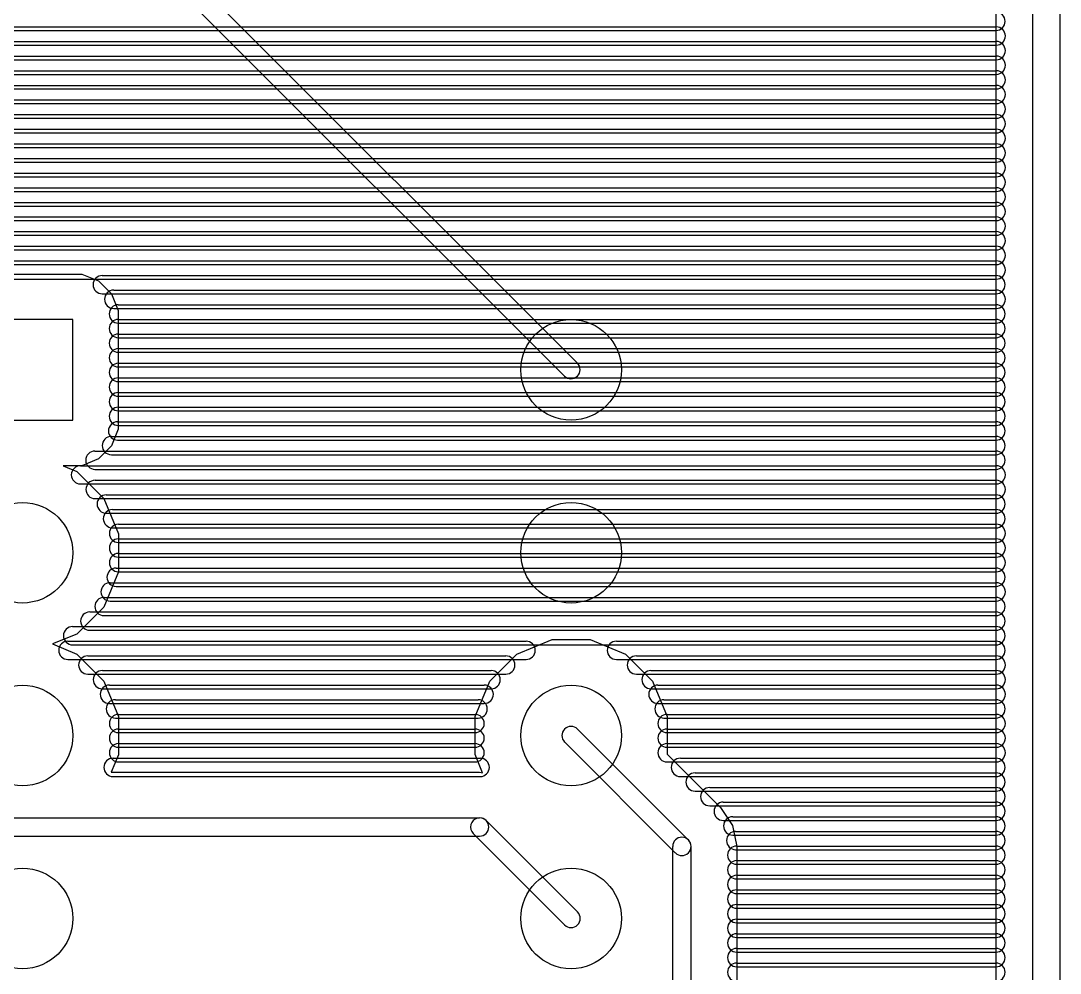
# Model space of a CAD drawing. Extents: x 4625 to 28175, y 45595 to 78045.
# Drawn here: x 22491 to 28175, y 56970 to 62179 of the extents above; entities that cross this region are included whole.
import ezdxf

# ---------------------------------------------------------------- set-up
doc = ezdxf.new("R2010")
doc.units = 0
doc.layers.add('BLACK', color=1, linetype='CONTINUOUS')

msp = doc.modelspace()

# ---------------------------------------------------------------- linework, layer by layer
at = {"layer": 'BLACK'}
for p, q in [((28025, 45670), (28025, 77970)), ((28175, 45670), (28175, 77970)), ((27825, 47430), (27825, 63560)), ((25535, 60306), (22736, 63105)), ((25464, 60235), (22665, 63034)), ((16793, 62146), (27825, 62146)), ((16793, 62146), (27825, 62146)), ((16793, 62146), (27825, 62146)), ((16740, 62126), (27824, 62126)), ((16740, 62126), (27824, 62126)), ((16740, 62126), (27824, 62126)), ((16793, 62046), (27825, 62046)), ((16793, 62046), (27825, 62046)), ((16793, 62046), (27825, 62046)), ((16811, 62066), (27825, 62066)), ((16811, 62066), (27825, 62066)), ((16811, 62066), (27825, 62066)), ((16811, 61966), (27825, 61966)), ((16811, 61966), (27825, 61966)), ((16811, 61966), (27825, 61966)), ((16819, 61986), (27825, 61986)), ((16819, 61986), (27825, 61986)), ((16819, 61986), (27825, 61986)), ((16819, 61906), (27825, 61906)), ((16819, 61906), (27825, 61906)), ((16819, 61906), (27825, 61906)), ((16819, 61886), (27825, 61886)), ((16819, 61886), (27825, 61886)), ((16819, 61886), (27825, 61886)), ((16819, 61826), (27825, 61826)), ((16819, 61826), (27825, 61826)), ((16819, 61826), (27825, 61826)), ((16819, 61806), (27825, 61806)), ((16819, 61806), (27825, 61806)), ((16819, 61806), (27825, 61806)), ((16819, 61746), (27825, 61746)), ((16819, 61746), (27825, 61746)), ((16819, 61746), (27825, 61746)), ((16819, 61726), (27825, 61726)), ((16819, 61726), (27825, 61726)), ((16819, 61726), (27825, 61726)), ((16819, 61666), (27825, 61666)), ((16819, 61666), (27825, 61666)), ((16819, 61666), (27825, 61666)), ((16819, 61646), (27825, 61646)), ((16819, 61646), (27825, 61646)), ((16819, 61646), (27825, 61646)), ((16819, 61586), (27825, 61586)), ((16819, 61586), (27825, 61586)), ((16819, 61586), (27825, 61586)), ((16819, 61566), (27825, 61566)), ((16819, 61566), (27825, 61566)), ((16819, 61566), (27825, 61566)), ((16819, 61506), (27825, 61506)), ((16819, 61506), (27825, 61506)), ((16819, 61506), (27825, 61506)), ((16819, 61486), (27825, 61486)), ((16819, 61486), (27825, 61486)), ((16819, 61486), (27825, 61486)), ((16819, 61426), (27825, 61426)), ((16819, 61426), (27825, 61426)), ((16819, 61426), (27825, 61426)), ((16819, 61406), (27825, 61406)), ((16819, 61406), (27825, 61406)), ((16819, 61406), (27825, 61406)), ((16819, 61346), (27825, 61346)), ((16819, 61346), (27825, 61346)), ((16819, 61346), (27825, 61346)), ((16819, 61326), (27825, 61326)), ((16819, 61326), (27825, 61326)), ((16819, 61326), (27825, 61326)), ((16819, 61266), (27825, 61266)), ((16819, 61266), (27825, 61266)), ((16819, 61266), (27825, 61266)), ((16819, 61246), (27825, 61246)), ((16819, 61246), (27825, 61246)), ((16819, 61246), (27825, 61246)), ((16819, 61186), (27825, 61186)), ((16819, 61186), (27825, 61186)), ((16819, 61186), (27825, 61186)), ((16819, 61166), (27825, 61166)), ((16819, 61166), (27825, 61166)), ((16819, 61166), (27825, 61166)), ((16819, 61106), (27825, 61106)), ((16819, 61106), (27825, 61106)), ((16819, 61106), (27825, 61106)), ((16819, 61086), (27825, 61086)), ((16819, 61086), (27825, 61086)), ((16819, 61086), (27825, 61086)), ((16819, 61026), (27825, 61026)), ((16819, 61026), (27825, 61026)), ((16819, 61026), (27825, 61026)), ((16819, 61006), (27825, 61006)), ((16819, 61006), (27825, 61006)), ((16819, 61006), (27825, 61006)), ((16819, 60946), (27825, 60946)), ((16819, 60946), (27825, 60946)), ((16819, 60946), (27825, 60946)), ((16819, 60926), (27825, 60926)), ((16819, 60926), (27825, 60926)), ((16819, 60926), (27825, 60926)), ((16819, 60866), (27825, 60866)), ((16819, 60866), (27825, 60866)), ((16819, 60866), (27825, 60866)), ((16819, 60846), (27825, 60846)), ((16819, 60846), (27825, 60846)), ((16819, 60846), (27825, 60846)), ((22176, 60794), (22825, 60794)), ((22825, 60794), (22916, 60756)), ((22936, 60786), (27824, 60786)), ((22936, 60786), (27824, 60786)), ((22936, 60786), (27824, 60786)), ((16819, 60766), (27825, 60766)), ((16819, 60766), (27825, 60766)), ((16819, 60766), (27825, 60766)), ((22916, 60756), (22986, 60686)), ((22936, 60686), (27824, 60686)), ((22936, 60686), (27824, 60686)), ((22936, 60686), (27824, 60686)), ((22986, 60686), (23024, 60594)), ((22999, 60706), (27825, 60706)), ((22999, 60706), (27825, 60706)), ((22999, 60706), (27825, 60706)), ((22999, 60606), (27825, 60606)), ((22999, 60606), (27825, 60606)), ((22999, 60606), (27825, 60606)), ((23024, 60626), (27824, 60626)), ((23024, 60626), (27824, 60626)), ((23024, 60626), (27824, 60626)), ((22775, 60545), (22225, 60545)), ((22775, 59995), (22775, 60545)), ((23024, 60594), (23024, 59945)), ((23024, 60546), (27824, 60546)), ((23024, 60546), (27824, 60546)), ((23024, 60546), (27824, 60546)), ((23024, 60526), (27824, 60526)), ((23024, 60526), (27824, 60526)), ((23024, 60526), (27824, 60526)), ((23024, 60466), (27824, 60466)), ((23024, 60466), (27824, 60466)), ((23024, 60466), (27824, 60466)), ((23024, 60446), (27824, 60446)), ((23024, 60446), (27824, 60446)), ((23024, 60446), (27824, 60446)), ((23024, 60386), (27824, 60386)), ((23024, 60386), (27824, 60386)), ((23024, 60386), (27824, 60386)), ((23024, 60366), (27824, 60366)), ((23024, 60366), (27824, 60366)), ((23024, 60366), (27824, 60366)), ((23024, 60306), (27824, 60306)), ((23024, 60306), (27824, 60306)), ((23024, 60306), (27824, 60306)), ((23024, 60286), (27824, 60286)), ((23024, 60286), (27824, 60286)), ((23024, 60286), (27824, 60286)), ((23024, 60226), (27824, 60226)), ((23024, 60226), (27824, 60226)), ((23024, 60226), (27824, 60226)), ((23024, 60206), (27824, 60206)), ((23024, 60206), (27824, 60206)), ((23024, 60206), (27824, 60206)), ((23024, 60146), (27824, 60146)), ((23024, 60146), (27824, 60146)), ((23024, 60146), (27824, 60146)), ((23024, 60126), (27824, 60126)), ((23024, 60126), (27824, 60126)), ((23024, 60126), (27824, 60126)), ((23024, 60066), (27824, 60066)), ((23024, 60066), (27824, 60066)), ((23024, 60066), (27824, 60066)), ((23024, 60046), (27824, 60046)), ((23024, 60046), (27824, 60046)), ((23024, 60046), (27824, 60046)), ((22225, 59995), (22775, 59995)), ((23020, 59986), (27824, 59986)), ((23020, 59986), (27824, 59986)), ((23020, 59986), (27824, 59986)), ((23024, 59945), (22986, 59854)), ((23024, 59966), (27824, 59966)), ((23024, 59966), (27824, 59966)), ((23024, 59966), (27824, 59966)), ((22986, 59906), (27824, 59906)), ((22986, 59906), (27824, 59906)), ((22986, 59906), (27824, 59906)), ((23020, 59886), (27824, 59886)), ((23020, 59886), (27824, 59886)), ((23020, 59886), (27824, 59886)), ((22896, 59826), (27824, 59826)), ((22896, 59826), (27824, 59826)), ((22896, 59826), (27824, 59826)), ((22986, 59854), (22916, 59784)), ((22986, 59806), (27824, 59806)), ((22986, 59806), (27824, 59806)), ((22986, 59806), (27824, 59806)), ((22824, 59746), (22723, 59746)), ((22723, 59746), (22798, 59715)), ((22817, 59746), (27825, 59746)), ((22817, 59746), (27825, 59746)), ((22817, 59746), (27825, 59746)), ((22916, 59784), (22824, 59746)), ((22798, 59715), (22945, 59567)), ((22896, 59726), (27824, 59726)), ((22896, 59726), (27824, 59726)), ((22896, 59726), (27824, 59726)), ((22817, 59646), (27825, 59646)), ((22817, 59646), (27825, 59646)), ((22817, 59646), (27825, 59646)), ((22897, 59666), (27825, 59666)), ((22897, 59666), (27825, 59666)), ((22897, 59666), (27825, 59666)), ((22958, 59586), (27824, 59586)), ((22958, 59586), (27824, 59586)), ((22958, 59586), (27824, 59586)), ((22897, 59566), (27825, 59566)), ((22897, 59566), (27825, 59566)), ((22897, 59566), (27825, 59566)), ((22945, 59567), (23025, 59374)), ((22958, 59486), (27824, 59486)), ((22958, 59486), (27824, 59486)), ((22958, 59486), (27824, 59486)), ((22992, 59506), (27824, 59506)), ((22992, 59506), (27824, 59506)), ((22992, 59506), (27824, 59506)), ((22992, 59406), (27824, 59406)), ((22992, 59406), (27824, 59406)), ((22992, 59406), (27824, 59406)), ((23025, 59426), (27825, 59426)), ((23025, 59426), (27825, 59426)), ((23025, 59426), (27825, 59426)), ((23025, 59374), (23025, 59165)), ((23025, 59346), (27825, 59346)), ((23025, 59346), (27825, 59346)), ((23025, 59346), (27825, 59346)), ((23025, 59326), (27825, 59326)), ((23025, 59326), (27825, 59326)), ((23025, 59326), (27825, 59326)), ((23025, 59266), (27825, 59266)), ((23025, 59266), (27825, 59266)), ((23025, 59266), (27825, 59266)), ((23025, 59246), (27825, 59246)), ((23025, 59246), (27825, 59246)), ((23025, 59246), (27825, 59246)), ((23012, 59186), (27824, 59186)), ((23012, 59186), (27824, 59186)), ((23012, 59186), (27824, 59186)), ((23025, 59165), (22945, 58972)), ((23025, 59166), (27825, 59166)), ((23025, 59166), (27825, 59166)), ((23025, 59166), (27825, 59166)), ((22979, 59106), (27825, 59106)), ((22979, 59106), (27825, 59106)), ((22979, 59106), (27825, 59106)), ((23012, 59086), (27824, 59086)), ((23012, 59086), (27824, 59086)), ((23012, 59086), (27824, 59086)), ((22946, 59026), (27824, 59026)), ((22946, 59026), (27824, 59026)), ((22946, 59026), (27824, 59026)), ((22979, 59006), (27825, 59006)), ((22979, 59006), (27825, 59006)), ((22979, 59006), (27825, 59006)), ((22945, 58972), (22797, 58825)), ((22868, 58946), (27824, 58946)), ((22868, 58946), (27824, 58946)), ((22868, 58946), (27824, 58946)), ((22946, 58926), (27824, 58926)), ((22946, 58926), (27824, 58926)), ((22946, 58926), (27824, 58926)), ((22774, 58866), (27824, 58866)), ((22774, 58866), (27824, 58866)), ((22774, 58866), (27824, 58866)), ((22868, 58846), (27824, 58846)), ((22868, 58846), (27824, 58846)), ((22868, 58846), (27824, 58846)), ((22797, 58825), (22664, 58771)), ((22748, 58786), (25254, 58786)), ((22748, 58786), (25254, 58786)), ((22748, 58786), (25254, 58786)), ((25203, 58715), (25396, 58795)), ((25396, 58795), (25605, 58795)), ((25605, 58795), (25798, 58715)), ((25748, 58786), (27824, 58786)), ((25748, 58786), (27824, 58786)), ((25748, 58786), (27824, 58786)), ((22664, 58771), (22798, 58715)), ((22774, 58766), (27824, 58766)), ((22774, 58766), (27824, 58766)), ((22774, 58766), (27824, 58766)), ((22748, 58686), (25254, 58686)), ((22748, 58686), (25254, 58686)), ((22748, 58686), (25254, 58686)), ((22798, 58715), (22945, 58567)), ((22857, 58706), (25143, 58706)), ((22857, 58706), (25143, 58706)), ((22857, 58706), (25143, 58706)), ((25055, 58568), (25203, 58715)), ((25748, 58686), (27824, 58686)), ((25748, 58686), (27824, 58686)), ((25748, 58686), (27824, 58686)), ((25798, 58715), (25945, 58567)), ((25857, 58706), (27825, 58706)), ((25857, 58706), (27825, 58706)), ((25857, 58706), (27825, 58706)), ((22857, 58606), (25143, 58606)), ((22857, 58606), (25143, 58606)), ((22857, 58606), (25143, 58606)), ((22937, 58626), (25063, 58626)), ((22937, 58626), (25063, 58626)), ((22937, 58626), (25063, 58626)), ((25857, 58606), (27825, 58606)), ((25857, 58606), (27825, 58606)), ((25857, 58606), (27825, 58606)), ((25937, 58626), (27825, 58626)), ((25937, 58626), (27825, 58626)), ((25937, 58626), (27825, 58626)), ((22945, 58567), (23025, 58374)), ((24975, 58375), (25055, 58568)), ((25945, 58567), (26025, 58374)), ((22937, 58526), (25063, 58526)), ((22937, 58526), (25063, 58526)), ((22937, 58526), (25063, 58526)), ((22975, 58546), (25025, 58546)), ((22975, 58546), (25025, 58546)), ((22975, 58546), (25025, 58546)), ((25937, 58526), (27825, 58526)), ((25937, 58526), (27825, 58526)), ((25937, 58526), (27825, 58526)), ((25975, 58546), (27825, 58546)), ((25975, 58546), (27825, 58546)), ((25975, 58546), (27825, 58546)), ((22975, 58446), (25025, 58446)), ((22975, 58446), (25025, 58446)), ((22975, 58446), (25025, 58446)), ((23008, 58466), (24992, 58466)), ((23008, 58466), (24992, 58466)), ((23008, 58466), (24992, 58466)), ((25975, 58446), (27825, 58446)), ((25975, 58446), (27825, 58446)), ((25975, 58446), (27825, 58446)), ((26008, 58466), (27824, 58466)), ((26008, 58466), (27824, 58466)), ((26008, 58466), (27824, 58466)), ((23025, 58386), (24975, 58386)), ((23025, 58386), (24975, 58386)), ((23025, 58386), (24975, 58386)), ((26025, 58386), (27825, 58386)), ((26025, 58386), (27825, 58386)), ((26025, 58386), (27825, 58386)), ((23008, 58366), (24992, 58366)), ((23008, 58366), (24992, 58366)), ((23008, 58366), (24992, 58366)), ((23025, 58374), (23025, 58165)), ((24975, 58166), (24975, 58375)), ((26008, 58366), (27824, 58366)), ((26008, 58366), (27824, 58366)), ((26008, 58366), (27824, 58366)), ((26025, 58374), (26025, 58169)), ((23025, 58306), (24975, 58306)), ((23025, 58306), (24975, 58306)), ((23025, 58306), (24975, 58306)), ((23025, 58286), (24975, 58286)), ((23025, 58286), (24975, 58286)), ((23025, 58286), (24975, 58286)), ((25536, 58305), (26141, 57700)), ((26025, 58306), (27825, 58306)), ((26025, 58306), (27825, 58306)), ((26025, 58306), (27825, 58306)), ((26025, 58286), (27825, 58286)), ((26025, 58286), (27825, 58286)), ((26025, 58286), (27825, 58286)), ((23025, 58226), (24975, 58226)), ((23025, 58226), (24975, 58226)), ((23025, 58226), (24975, 58226)), ((25465, 58234), (26070, 57629)), ((26025, 58226), (27825, 58226)), ((26025, 58226), (27825, 58226)), ((26025, 58226), (27825, 58226)), ((23025, 58165), (22985, 58070)), ((23025, 58206), (24975, 58206)), ((23025, 58206), (24975, 58206)), ((23025, 58206), (24975, 58206)), ((25016, 58067), (24975, 58166)), ((26025, 58206), (27825, 58206)), ((26025, 58206), (27825, 58206)), ((26025, 58206), (27825, 58206)), ((26025, 58169), (26318, 57876)), ((22995, 58146), (25003, 58146)), ((22995, 58146), (25003, 58146)), ((22995, 58146), (25003, 58146)), ((23025, 58126), (24975, 58126)), ((23025, 58126), (24975, 58126)), ((23025, 58126), (24975, 58126)), ((26025, 58126), (27825, 58126)), ((26025, 58126), (27825, 58126)), ((26025, 58126), (27825, 58126)), ((26098, 58146), (27824, 58146)), ((26098, 58146), (27824, 58146)), ((26098, 58146), (27824, 58146)), ((22985, 58070), (25000, 58070)), ((22995, 58046), (25003, 58046)), ((22995, 58046), (25003, 58046)), ((22995, 58046), (25003, 58046)), ((25000, 58070), (25016, 58067)), ((26098, 58046), (27824, 58046)), ((26098, 58046), (27824, 58046)), ((26098, 58046), (27824, 58046)), ((26178, 58066), (27824, 58066)), ((26178, 58066), (27824, 58066)), ((26178, 58066), (27824, 58066)), ((26258, 57986), (27824, 57986)), ((26258, 57986), (27824, 57986)), ((26258, 57986), (27824, 57986)), ((26178, 57966), (27824, 57966)), ((26178, 57966), (27824, 57966)), ((26178, 57966), (27824, 57966)), ((26258, 57886), (27824, 57886)), ((26258, 57886), (27824, 57886)), ((26258, 57886), (27824, 57886)), ((26318, 57876), (26383, 57779)), ((26332, 57906), (27824, 57906)), ((26332, 57906), (27824, 57906)), ((26332, 57906), (27824, 57906)), ((19200, 57820), (25000, 57820)), ((26384, 57826), (27824, 57826)), ((26384, 57826), (27824, 57826)), ((26384, 57826), (27824, 57826)), ((25535, 57306), (25036, 57805)), ((26332, 57806), (27824, 57806)), ((26332, 57806), (27824, 57806)), ((26332, 57806), (27824, 57806)), ((26383, 57779), (26406, 57664)), ((19200, 57720), (25000, 57720)), ((25464, 57235), (24965, 57734)), ((26384, 57726), (27824, 57726)), ((26384, 57726), (27824, 57726)), ((26384, 57726), (27824, 57726)), ((26400, 57746), (27824, 57746)), ((26400, 57746), (27824, 57746)), ((26400, 57746), (27824, 57746)), ((26056, 50082), (26056, 57664)), ((26156, 50082), (26156, 57664)), ((26400, 57646), (27824, 57646)), ((26400, 57646), (27824, 57646)), ((26400, 57646), (27824, 57646)), ((26406, 57666), (27824, 57666)), ((26406, 57666), (27824, 57666)), ((26406, 57666), (27824, 57666)), ((26406, 57664), (26406, 50082)), ((26406, 57586), (27824, 57586)), ((26406, 57586), (27824, 57586)), ((26406, 57586), (27824, 57586)), ((26406, 57566), (27824, 57566)), ((26406, 57566), (27824, 57566)), ((26406, 57566), (27824, 57566)), ((26406, 57506), (27824, 57506)), ((26406, 57506), (27824, 57506)), ((26406, 57506), (27824, 57506)), ((26406, 57486), (27824, 57486)), ((26406, 57486), (27824, 57486)), ((26406, 57486), (27824, 57486)), ((26406, 57426), (27824, 57426)), ((26406, 57426), (27824, 57426)), ((26406, 57426), (27824, 57426)), ((26406, 57406), (27824, 57406)), ((26406, 57406), (27824, 57406)), ((26406, 57406), (27824, 57406)), ((26406, 57346), (27824, 57346)), ((26406, 57346), (27824, 57346)), ((26406, 57346), (27824, 57346)), ((26406, 57326), (27824, 57326)), ((26406, 57326), (27824, 57326)), ((26406, 57326), (27824, 57326)), ((26406, 57266), (27824, 57266)), ((26406, 57266), (27824, 57266)), ((26406, 57266), (27824, 57266)), ((26406, 57246), (27824, 57246)), ((26406, 57246), (27824, 57246)), ((26406, 57246), (27824, 57246)), ((26406, 57186), (27824, 57186)), ((26406, 57186), (27824, 57186)), ((26406, 57186), (27824, 57186)), ((26406, 57166), (27824, 57166)), ((26406, 57166), (27824, 57166)), ((26406, 57166), (27824, 57166)), ((26406, 57106), (27824, 57106)), ((26406, 57106), (27824, 57106)), ((26406, 57106), (27824, 57106)), ((26406, 57086), (27824, 57086)), ((26406, 57086), (27824, 57086)), ((26406, 57086), (27824, 57086)), ((26406, 57026), (27824, 57026)), ((26406, 57026), (27824, 57026)), ((26406, 57026), (27824, 57026)), ((26406, 57006), (27824, 57006)), ((26406, 57006), (27824, 57006)), ((26406, 57006), (27824, 57006))]:
    msp.add_line(p, q, dxfattribs=at)
for centre in [(25500, 60270), (22500, 59270), (25500, 59270), (22500, 58270), (25500, 58270), (22500, 57270), (25500, 57270)]:
    msp.add_circle(centre, 275, dxfattribs=at)
for centre, start, end in [((27824, 62176), 270, 450), ((27824, 62176), 270, 450), ((27824, 62176), 270, 450), ((27825, 62096), 270, 450), ((27825, 62096), 270, 450), ((27825, 62096), 270, 450), ((27825, 62016), 270, 450), ((27825, 62016), 270, 450), ((27825, 62016), 270, 450), ((27825, 61936), 270, 450), ((27825, 61936), 270, 450), ((27825, 61936), 270, 450), ((27825, 61856), 270, 450), ((27825, 61856), 270, 450), ((27825, 61856), 270, 450), ((27825, 61776), 270, 450), ((27825, 61776), 270, 450), ((27825, 61776), 270, 450), ((27825, 61696), 270, 450), ((27825, 61696), 270, 450), ((27825, 61696), 270, 450), ((27825, 61616), 270, 450), ((27825, 61616), 270, 450), ((27825, 61616), 270, 450), ((27825, 61536), 270, 450), ((27825, 61536), 270, 450), ((27825, 61536), 270, 450), ((27825, 61456), 270, 450), ((27825, 61456), 270, 450), ((27825, 61456), 270, 450), ((27825, 61376), 270, 450), ((27825, 61376), 270, 450), ((27825, 61376), 270, 450), ((27825, 61296), 270, 450), ((27825, 61296), 270, 450), ((27825, 61296), 270, 450), ((27825, 61216), 270, 450), ((27825, 61216), 270, 450), ((27825, 61216), 270, 450), ((27825, 61136), 270, 450), ((27825, 61136), 270, 450), ((27825, 61136), 270, 450), ((27825, 61056), 270, 450), ((27825, 61056), 270, 450), ((27825, 61056), 270, 450), ((27825, 60976), 270, 450), ((27825, 60976), 270, 450), ((27825, 60976), 270, 450), ((27825, 60896), 270, 450), ((27825, 60896), 270, 450), ((27825, 60896), 270, 450), ((27825, 60816), 270, 450), ((27825, 60816), 270, 450), ((27825, 60816), 270, 450), ((22936, 60736), 90, 270), ((22936, 60736), 90, 270), ((22936, 60736), 90, 270), ((27824, 60736), 270, 450), ((27824, 60736), 270, 450), ((27824, 60736), 270, 450), ((22999, 60656), 90, 270), ((22999, 60656), 90, 270), ((22999, 60656), 90, 270), ((27825, 60656), 270, 450), ((27825, 60656), 270, 450), ((27825, 60656), 270, 450), ((23024, 60576), 90, 270), ((23024, 60576), 90, 270), ((23024, 60576), 90, 270), ((27824, 60576), 270, 450), ((27824, 60576), 270, 450), ((27824, 60576), 270, 450), ((23024, 60496), 90, 270), ((23024, 60496), 90, 270), ((23024, 60496), 90, 270), ((27824, 60496), 270, 450), ((27824, 60496), 270, 450), ((27824, 60496), 270, 450), ((23024, 60416), 90, 270), ((23024, 60416), 90, 270), ((23024, 60416), 90, 270), ((27824, 60416), 270, 450), ((27824, 60416), 270, 450), ((27824, 60416), 270, 450), ((23024, 60336), 90, 270), ((23024, 60336), 90, 270), ((23024, 60336), 90, 270), ((27824, 60336), 270, 450), ((27824, 60336), 270, 450), ((27824, 60336), 270, 450), ((23024, 60256), 90, 270), ((23024, 60256), 90, 270), ((23024, 60256), 90, 270), ((25499, 60271), 225, 405), ((27824, 60256), 270, 450), ((27824, 60256), 270, 450), ((27824, 60256), 270, 450), ((23024, 60176), 90, 270), ((23024, 60176), 90, 270), ((23024, 60176), 90, 270), ((27824, 60176), 270, 450), ((27824, 60176), 270, 450), ((27824, 60176), 270, 450), ((23024, 60096), 90, 270), ((23024, 60096), 90, 270), ((23024, 60096), 90, 270), ((27824, 60096), 270, 450), ((27824, 60096), 270, 450), ((27824, 60096), 270, 450), ((23024, 60016), 90, 270), ((23024, 60016), 90, 270), ((23024, 60016), 90, 270), ((27824, 60016), 270, 450), ((27824, 60016), 270, 450), ((27824, 60016), 270, 450), ((23020, 59936), 90, 270), ((23020, 59936), 90, 270), ((23020, 59936), 90, 270), ((27824, 59936), 270, 450), ((27824, 59936), 270, 450), ((27824, 59936), 270, 450), ((22986, 59856), 90, 270), ((22986, 59856), 90, 270), ((22986, 59856), 90, 270), ((27824, 59856), 270, 450), ((27824, 59856), 270, 450), ((27824, 59856), 270, 450), ((22896, 59776), 90, 270), ((22896, 59776), 90, 270), ((22896, 59776), 90, 270), ((27824, 59776), 270, 450), ((27824, 59776), 270, 450), ((27824, 59776), 270, 450), ((22817, 59696), 90, 270), ((22817, 59696), 90, 270), ((22817, 59696), 90, 270), ((27825, 59696), 270, 450), ((27825, 59696), 270, 450), ((27825, 59696), 270, 450), ((22897, 59616), 90, 270), ((22897, 59616), 90, 270), ((22897, 59616), 90, 270), ((27825, 59616), 270, 450), ((27825, 59616), 270, 450), ((27825, 59616), 270, 450), ((22958, 59536), 90, 270), ((22958, 59536), 90, 270), ((22958, 59536), 90, 270), ((27824, 59536), 270, 450), ((27824, 59536), 270, 450), ((27824, 59536), 270, 450), ((22992, 59456), 90, 270), ((22992, 59456), 90, 270), ((22992, 59456), 90, 270), ((27824, 59456), 270, 450), ((27824, 59456), 270, 450), ((27824, 59456), 270, 450), ((23025, 59376), 90, 270), ((23025, 59376), 90, 270), ((23025, 59376), 90, 270), ((27825, 59376), 270, 450), ((27825, 59376), 270, 450), ((27825, 59376), 270, 450), ((23025, 59296), 90, 270), ((23025, 59296), 90, 270), ((23025, 59296), 90, 270), ((27825, 59296), 270, 450), ((27825, 59296), 270, 450), ((27825, 59296), 270, 450), ((23025, 59216), 90, 270), ((23025, 59216), 90, 270), ((23025, 59216), 90, 270), ((27825, 59216), 270, 450), ((27825, 59216), 270, 450), ((27825, 59216), 270, 450), ((23012, 59136), 90, 270), ((23012, 59136), 90, 270), ((23012, 59136), 90, 270), ((27824, 59136), 270, 450), ((27824, 59136), 270, 450), ((27824, 59136), 270, 450), ((22979, 59056), 90, 270), ((22979, 59056), 90, 270), ((22979, 59056), 90, 270), ((27825, 59056), 270, 450), ((27825, 59056), 270, 450), ((27825, 59056), 270, 450), ((22946, 58976), 90, 270), ((22946, 58976), 90, 270), ((22946, 58976), 90, 270), ((27824, 58976), 270, 450), ((27824, 58976), 270, 450), ((27824, 58976), 270, 450), ((22868, 58896), 90, 270), ((22868, 58896), 90, 270), ((22868, 58896), 90, 270), ((27824, 58896), 270, 450), ((27824, 58896), 270, 450), ((27824, 58896), 270, 450), ((22774, 58816), 90, 270), ((22774, 58816), 90, 270), ((22774, 58816), 90, 270), ((27824, 58816), 270, 450), ((27824, 58816), 270, 450), ((27824, 58816), 270, 450), ((22748, 58736), 90, 270), ((22748, 58736), 90, 270), ((22748, 58736), 90, 270), ((25254, 58736), 270, 450), ((25254, 58736), 270, 450), ((25254, 58736), 270, 450), ((25748, 58736), 90, 270), ((25748, 58736), 90, 270), ((25748, 58736), 90, 270), ((27824, 58736), 270, 450), ((27824, 58736), 270, 450), ((27824, 58736), 270, 450), ((22857, 58656), 90, 270), ((22857, 58656), 90, 270), ((22857, 58656), 90, 270), ((25143, 58656), 270, 450), ((25143, 58656), 270, 450), ((25143, 58656), 270, 450), ((25857, 58656), 90, 270), ((25857, 58656), 90, 270), ((25857, 58656), 90, 270), ((27825, 58656), 270, 450), ((27825, 58656), 270, 450), ((27825, 58656), 270, 450), ((22937, 58576), 90, 270), ((22937, 58576), 90, 270), ((22937, 58576), 90, 270), ((25063, 58576), 270, 450), ((25063, 58576), 270, 450), ((25063, 58576), 270, 450), ((25937, 58576), 90, 270), ((25937, 58576), 90, 270), ((25937, 58576), 90, 270), ((27825, 58576), 270, 450), ((27825, 58576), 270, 450), ((27825, 58576), 270, 450), ((22975, 58496), 90, 270), ((22975, 58496), 90, 270), ((22975, 58496), 90, 270), ((25025, 58496), 270, 450), ((25025, 58496), 270, 450), ((25025, 58496), 270, 450), ((25975, 58496), 90, 270), ((25975, 58496), 90, 270), ((25975, 58496), 90, 270), ((27825, 58496), 270, 450), ((27825, 58496), 270, 450), ((27825, 58496), 270, 450), ((23008, 58416), 90, 270), ((23008, 58416), 90, 270), ((23008, 58416), 90, 270), ((24992, 58416), 270, 450), ((24992, 58416), 270, 450), ((24992, 58416), 270, 450), ((26008, 58416), 90, 270), ((26008, 58416), 90, 270), ((26008, 58416), 90, 270), ((27824, 58416), 270, 450), ((27824, 58416), 270, 450), ((27824, 58416), 270, 450), ((23025, 58336), 90, 270), ((23025, 58336), 90, 270), ((23025, 58336), 90, 270), ((24975, 58336), 270, 450), ((24975, 58336), 270, 450), ((24975, 58336), 270, 450), ((26025, 58336), 90, 270), ((26025, 58336), 90, 270), ((26025, 58336), 90, 270), ((27825, 58336), 270, 450), ((27825, 58336), 270, 450), ((27825, 58336), 270, 450), ((23025, 58256), 90, 270), ((23025, 58256), 90, 270), ((23025, 58256), 90, 270), ((24975, 58256), 270, 450), ((24975, 58256), 270, 450), ((24975, 58256), 270, 450), ((25500, 58270), 45, 225), ((26025, 58256), 90, 270), ((26025, 58256), 90, 270), ((26025, 58256), 90, 270), ((27825, 58256), 270, 450), ((27825, 58256), 270, 450), ((27825, 58256), 270, 450), ((23025, 58176), 90, 270), ((23025, 58176), 90, 270), ((23025, 58176), 90, 270), ((24975, 58176), 270, 450), ((24975, 58176), 270, 450), ((24975, 58176), 270, 450), ((26025, 58176), 90, 270), ((26025, 58176), 90, 270), ((26025, 58176), 90, 270), ((27825, 58176), 270, 450), ((27825, 58176), 270, 450), ((27825, 58176), 270, 450), ((22995, 58096), 90, 270), ((22995, 58096), 90, 270), ((22995, 58096), 90, 270), ((25003, 58096), 270, 450), ((25003, 58096), 270, 450), ((25003, 58096), 270, 450), ((26098, 58096), 90, 270), ((26098, 58096), 90, 270), ((26098, 58096), 90, 270), ((27824, 58096), 270, 450), ((27824, 58096), 270, 450), ((27824, 58096), 270, 450), ((26178, 58016), 90, 270), ((26178, 58016), 90, 270), ((26178, 58016), 90, 270), ((27824, 58016), 270, 450), ((27824, 58016), 270, 450), ((27824, 58016), 270, 450), ((26258, 57936), 90, 270), ((26258, 57936), 90, 270), ((26258, 57936), 90, 270), ((27824, 57936), 270, 450), ((27824, 57936), 270, 450), ((27824, 57936), 270, 450), ((26332, 57856), 90, 270), ((26332, 57856), 90, 270), ((26332, 57856), 90, 270), ((27824, 57856), 270, 450), ((27824, 57856), 270, 450), ((27824, 57856), 270, 450), ((25000, 57770), 405, 585), ((25000, 57770), 270, 450), ((26384, 57776), 90, 270), ((26384, 57776), 90, 270), ((26384, 57776), 90, 270), ((27824, 57776), 270, 450), ((27824, 57776), 270, 450), ((27824, 57776), 270, 450), ((26106, 57664), 360, 540), ((26106, 57664), 225, 405), ((26400, 57696), 90, 270), ((26400, 57696), 90, 270), ((26400, 57696), 90, 270), ((27824, 57696), 270, 450), ((27824, 57696), 270, 450), ((27824, 57696), 270, 450), ((26406, 57616), 90, 270), ((26406, 57616), 90, 270), ((26406, 57616), 90, 270), ((27824, 57616), 270, 450), ((27824, 57616), 270, 450), ((27824, 57616), 270, 450), ((26406, 57536), 90, 270), ((26406, 57536), 90, 270), ((26406, 57536), 90, 270), ((27824, 57536), 270, 450), ((27824, 57536), 270, 450), ((27824, 57536), 270, 450), ((26406, 57456), 90, 270), ((26406, 57456), 90, 270), ((26406, 57456), 90, 270), ((27824, 57456), 270, 450), ((27824, 57456), 270, 450), ((27824, 57456), 270, 450), ((26406, 57376), 90, 270), ((26406, 57376), 90, 270), ((26406, 57376), 90, 270), ((27824, 57376), 270, 450), ((27824, 57376), 270, 450), ((27824, 57376), 270, 450), ((25500, 57270), 225, 405), ((26406, 57296), 90, 270), ((26406, 57296), 90, 270), ((26406, 57296), 90, 270), ((27824, 57296), 270, 450), ((27824, 57296), 270, 450), ((27824, 57296), 270, 450), ((26406, 57216), 90, 270), ((26406, 57216), 90, 270), ((26406, 57216), 90, 270), ((27824, 57216), 270, 450), ((27824, 57216), 270, 450), ((27824, 57216), 270, 450), ((26406, 57136), 90, 270), ((26406, 57136), 90, 270), ((26406, 57136), 90, 270), ((27824, 57136), 270, 450), ((27824, 57136), 270, 450), ((27824, 57136), 270, 450), ((26406, 57056), 90, 270), ((26406, 57056), 90, 270), ((26406, 57056), 90, 270), ((27824, 57056), 270, 450), ((27824, 57056), 270, 450), ((27824, 57056), 270, 450), ((26406, 56976), 90, 270), ((26406, 56976), 90, 270), ((26406, 56976), 90, 270), ((27824, 56976), 270, 450), ((27824, 56976), 270, 450), ((27824, 56976), 270, 450)]:
    msp.add_arc(centre, 50, start, end, dxfattribs=at)

doc.saveas('drawing.dxf')
